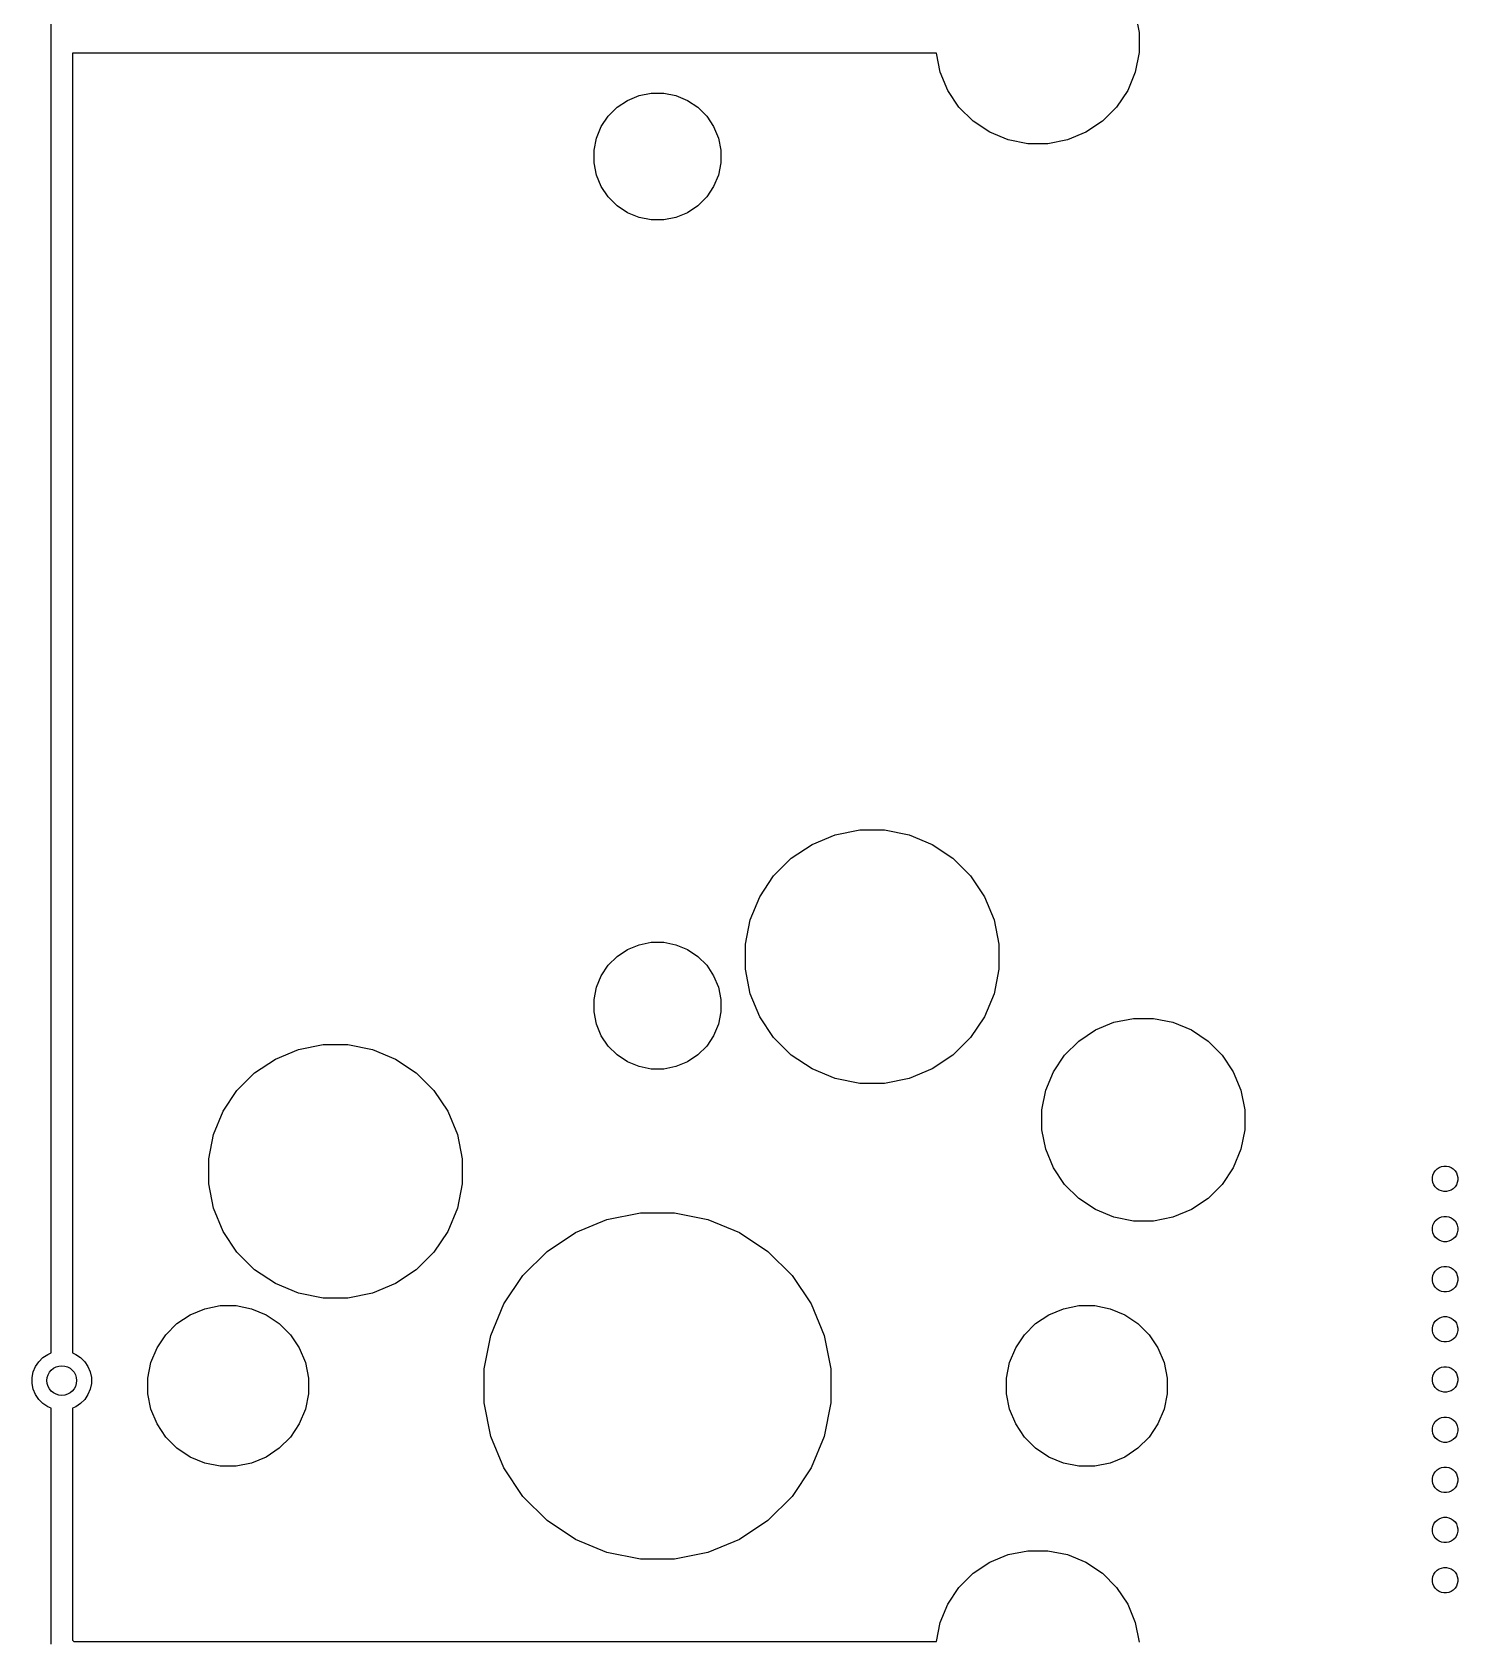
# Model space of a CAD drawing. Extents: x 70 to 347, y -163 to -55.
# Drawn here: x 191.51 to 208.38, y -112.32 to -93.27 of the extents above; entities that cross this region are included whole.
import ezdxf

# ---------------------------------------------------------------- set-up
doc = ezdxf.new("R2010")
doc.units = 0
doc.layers.add('BLACK', color=7, linetype='CONTINUOUS')

msp = doc.modelspace()

# ---------------------------------------------------------------- linework, layer by layer
at = {"layer": 'BLACK', "linetype": 'CONTINUOUS'}
for p, q in [((191.734, -93.4278), (191.734, -90.1923)), ((204.561, -93.0462), (204.607, -93.278)), ((204.607, -93.278), (204.607, -93.5144)), ((191.733, -93.4339), (191.734, -93.4278)), ((191.734, -93.44), (191.733, -93.4339)), ((191.734, -93.4278), (191.734, -93.4278)), ((191.734, -93.4278), (191.734, -93.4278)), ((191.734, -108.906), (191.734, -93.44)), ((202.209, -93.5212), (191.984, -93.5212)), ((191.984, -93.5212), (191.984, -108.906)), ((202.254, -93.7462), (202.209, -93.5212)), ((204.607, -93.5144), (204.561, -93.7462)), ((202.344, -93.9646), (202.254, -93.7462)), ((204.561, -93.7462), (204.471, -93.9646)), ((198.429, -94.1636), (198.552, -94.0816)), ((198.552, -94.0816), (198.689, -94.025)), ((198.689, -94.025), (198.834, -93.9962)), ((198.834, -93.9962), (198.981, -93.9962)), ((198.981, -93.9962), (199.126, -94.025)), ((199.126, -94.025), (199.263, -94.0816)), ((199.263, -94.0816), (199.385, -94.1636)), ((202.475, -94.1612), (202.344, -93.9646)), ((204.471, -93.9646), (204.339, -94.1612)), ((198.243, -94.3909), (198.325, -94.2681)), ((198.325, -94.2681), (198.429, -94.1636)), ((199.385, -94.1636), (199.49, -94.2681)), ((199.49, -94.2681), (199.572, -94.3909)), ((202.642, -94.3283), (202.475, -94.1612)), ((204.339, -94.1612), (204.172, -94.3283)), ((198.186, -94.5274), (198.243, -94.3909)), ((199.572, -94.3909), (199.629, -94.5274)), ((202.839, -94.4596), (202.642, -94.3283)), ((203.057, -94.5501), (202.839, -94.4596)), ((203.976, -94.4596), (203.757, -94.5501)), ((204.172, -94.3283), (203.976, -94.4596)), ((198.157, -94.6723), (198.186, -94.5274)), ((198.157, -94.8201), (198.157, -94.6723)), ((199.629, -94.5274), (199.657, -94.6723)), ((199.657, -94.6723), (199.657, -94.8201)), ((203.289, -94.5962), (203.057, -94.5501)), ((203.526, -94.5962), (203.289, -94.5962)), ((203.757, -94.5501), (203.526, -94.5962)), ((198.186, -94.965), (198.157, -94.8201)), ((199.657, -94.8201), (199.629, -94.965)), ((198.243, -95.1015), (198.186, -94.965)), ((199.629, -94.965), (199.572, -95.1015)), ((198.325, -95.2243), (198.243, -95.1015)), ((198.429, -95.3288), (198.325, -95.2243)), ((199.49, -95.2243), (199.385, -95.3288)), ((199.572, -95.1015), (199.49, -95.2243)), ((198.552, -95.4108), (198.429, -95.3288)), ((198.689, -95.4674), (198.552, -95.4108)), ((199.263, -95.4108), (199.126, -95.4674)), ((199.385, -95.3288), (199.263, -95.4108)), ((198.834, -95.4962), (198.689, -95.4674)), ((198.981, -95.4962), (198.834, -95.4962)), ((199.126, -95.4674), (198.981, -95.4962)), ((200.737, -102.887), (201.01, -102.774)), ((201.01, -102.774), (201.3, -102.716)), ((201.3, -102.716), (201.595, -102.716)), ((201.595, -102.716), (201.885, -102.774)), ((201.885, -102.774), (202.158, -102.887)), ((200.282, -103.26), (200.491, -103.051)), ((200.491, -103.051), (200.737, -102.887)), ((202.158, -102.887), (202.404, -103.051)), ((202.404, -103.051), (202.613, -103.26)), ((200.118, -103.506), (200.282, -103.26)), ((202.613, -103.26), (202.777, -103.506)), ((200.005, -103.779), (200.118, -103.506)), ((202.777, -103.506), (202.89, -103.779)), ((199.947, -104.068), (200.005, -103.779)), ((202.89, -103.779), (202.947, -104.068)), ((198.429, -104.214), (198.552, -104.132)), ((198.552, -104.132), (198.689, -104.075)), ((198.689, -104.075), (198.834, -104.046)), ((198.834, -104.046), (198.981, -104.046)), ((198.981, -104.046), (199.126, -104.075)), ((199.126, -104.075), (199.263, -104.132)), ((199.263, -104.132), (199.385, -104.214)), ((199.947, -104.364), (199.947, -104.068)), ((202.947, -104.068), (202.947, -104.364)), ((198.243, -104.441), (198.325, -104.318)), ((198.325, -104.318), (198.429, -104.214)), ((199.385, -104.214), (199.49, -104.318)), ((199.49, -104.318), (199.572, -104.441)), ((200.005, -104.654), (199.947, -104.364)), ((202.947, -104.364), (202.89, -104.654)), ((198.157, -104.722), (198.186, -104.577)), ((198.186, -104.577), (198.243, -104.441)), ((199.572, -104.441), (199.629, -104.577)), ((199.629, -104.577), (199.657, -104.722)), ((198.157, -104.87), (198.157, -104.722)), ((199.657, -104.722), (199.657, -104.87)), ((200.118, -104.927), (200.005, -104.654)), ((202.89, -104.654), (202.777, -104.927)), ((198.186, -105.015), (198.157, -104.87)), ((199.657, -104.87), (199.629, -105.015)), ((200.282, -105.172), (200.118, -104.927)), ((202.777, -104.927), (202.613, -105.172)), ((204.307, -104.992), (204.539, -104.946)), ((204.539, -104.946), (204.776, -104.946)), ((204.776, -104.946), (205.007, -104.992)), ((198.243, -105.151), (198.186, -105.015)), ((198.325, -105.274), (198.243, -105.151)), ((199.572, -105.151), (199.49, -105.274)), ((199.629, -105.015), (199.572, -105.151)), ((203.892, -105.214), (204.089, -105.083)), ((204.089, -105.083), (204.307, -104.992)), ((205.007, -104.992), (205.226, -105.083)), ((205.226, -105.083), (205.422, -105.214)), ((194.387, -105.427), (194.66, -105.314)), ((194.66, -105.314), (194.95, -105.256)), ((194.95, -105.256), (195.245, -105.256)), ((195.245, -105.256), (195.535, -105.314)), ((195.535, -105.314), (195.808, -105.427)), ((198.429, -105.379), (198.325, -105.274)), ((199.49, -105.274), (199.385, -105.379)), ((200.491, -105.381), (200.282, -105.172)), ((202.613, -105.172), (202.404, -105.381)), ((203.725, -105.381), (203.892, -105.214)), ((205.422, -105.214), (205.59, -105.381)), ((194.141, -105.591), (194.387, -105.427)), ((195.808, -105.427), (196.054, -105.591)), ((198.552, -105.461), (198.429, -105.379)), ((198.689, -105.517), (198.552, -105.461)), ((198.834, -105.546), (198.689, -105.517)), ((199.126, -105.517), (198.981, -105.546)), ((199.263, -105.461), (199.126, -105.517)), ((199.385, -105.379), (199.263, -105.461)), ((200.737, -105.545), (200.491, -105.381)), ((202.404, -105.381), (202.158, -105.545)), ((203.594, -105.578), (203.725, -105.381)), ((205.59, -105.381), (205.721, -105.578)), ((193.932, -105.8), (194.141, -105.591)), ((196.054, -105.591), (196.263, -105.8)), ((198.981, -105.546), (198.834, -105.546)), ((201.01, -105.659), (200.737, -105.545)), ((201.3, -105.716), (201.01, -105.659)), ((201.595, -105.716), (201.3, -105.716)), ((201.885, -105.659), (201.595, -105.716)), ((202.158, -105.545), (201.885, -105.659)), ((203.504, -105.796), (203.594, -105.578)), ((205.721, -105.578), (205.811, -105.796)), ((193.768, -106.046), (193.932, -105.8)), ((196.263, -105.8), (196.427, -106.046)), ((203.457, -106.028), (203.504, -105.796)), ((205.811, -105.796), (205.857, -106.028)), ((193.655, -106.319), (193.768, -106.046)), ((196.427, -106.046), (196.54, -106.319)), ((203.457, -106.264), (203.457, -106.028)), ((205.857, -106.028), (205.857, -106.264)), ((203.504, -106.496), (203.457, -106.264)), ((205.857, -106.264), (205.811, -106.496)), ((193.597, -106.608), (193.655, -106.319)), ((196.54, -106.319), (196.597, -106.608)), ((193.597, -106.904), (193.597, -106.608)), ((196.597, -106.608), (196.597, -106.904)), ((203.594, -106.715), (203.504, -106.496)), ((205.811, -106.496), (205.721, -106.715)), ((203.725, -106.911), (203.594, -106.715)), ((205.721, -106.715), (205.59, -106.911)), ((208.077, -106.83), (208.083, -106.801)), ((208.077, -106.86), (208.077, -106.83)), ((208.083, -106.889), (208.077, -106.86)), ((208.083, -106.801), (208.094, -106.774)), ((208.094, -106.774), (208.11, -106.749)), ((208.11, -106.749), (208.131, -106.728)), ((208.131, -106.728), (208.156, -106.712)), ((208.156, -106.712), (208.183, -106.701)), ((208.183, -106.701), (208.212, -106.695)), ((208.212, -106.695), (208.242, -106.695)), ((208.242, -106.695), (208.271, -106.701)), ((208.271, -106.701), (208.298, -106.712)), ((208.298, -106.712), (208.323, -106.728)), ((208.323, -106.728), (208.344, -106.749)), ((208.344, -106.749), (208.36, -106.774)), ((208.36, -106.774), (208.371, -106.801)), ((208.371, -106.801), (208.377, -106.83)), ((208.377, -106.86), (208.371, -106.889)), ((208.377, -106.83), (208.377, -106.86)), ((193.655, -107.194), (193.597, -106.904)), ((196.597, -106.904), (196.54, -107.194)), ((203.892, -107.078), (203.725, -106.911)), ((205.59, -106.911), (205.422, -107.078)), ((208.094, -106.916), (208.083, -106.889)), ((208.11, -106.941), (208.094, -106.916)), ((208.131, -106.962), (208.11, -106.941)), ((208.156, -106.978), (208.131, -106.962)), ((208.183, -106.989), (208.156, -106.978)), ((208.212, -106.995), (208.183, -106.989)), ((208.242, -106.995), (208.212, -106.995)), ((208.271, -106.989), (208.242, -106.995)), ((208.298, -106.978), (208.271, -106.989)), ((208.323, -106.962), (208.298, -106.978)), ((208.344, -106.941), (208.323, -106.962)), ((208.36, -106.916), (208.344, -106.941)), ((208.371, -106.889), (208.36, -106.916)), ((193.768, -107.467), (193.655, -107.194)), ((196.54, -107.194), (196.427, -107.467)), ((198.309, -107.325), (198.705, -107.246)), ((198.705, -107.246), (199.109, -107.246)), ((199.109, -107.246), (199.505, -107.325)), ((204.089, -107.21), (203.892, -107.078)), ((204.307, -107.3), (204.089, -107.21)), ((205.226, -107.21), (205.007, -107.3)), ((205.422, -107.078), (205.226, -107.21)), ((197.936, -107.48), (198.309, -107.325)), ((199.505, -107.325), (199.878, -107.48)), ((204.539, -107.346), (204.307, -107.3)), ((204.776, -107.346), (204.539, -107.346)), ((205.007, -107.3), (204.776, -107.346)), ((208.077, -107.424), (208.083, -107.395)), ((208.077, -107.454), (208.077, -107.424)), ((208.083, -107.395), (208.094, -107.368)), ((208.094, -107.368), (208.11, -107.343)), ((208.11, -107.343), (208.131, -107.322)), ((208.131, -107.322), (208.156, -107.306)), ((208.156, -107.306), (208.183, -107.295)), ((208.183, -107.295), (208.212, -107.289)), ((208.212, -107.289), (208.242, -107.289)), ((208.242, -107.289), (208.271, -107.295)), ((208.271, -107.295), (208.298, -107.306)), ((208.298, -107.306), (208.323, -107.322)), ((208.323, -107.322), (208.344, -107.343)), ((208.344, -107.343), (208.36, -107.368)), ((208.36, -107.368), (208.371, -107.395)), ((208.371, -107.395), (208.377, -107.424)), ((208.377, -107.424), (208.377, -107.454)), ((193.932, -107.712), (193.768, -107.467)), ((196.427, -107.467), (196.263, -107.712)), ((197.601, -107.704), (197.936, -107.48)), ((199.878, -107.48), (200.214, -107.704)), ((208.083, -107.483), (208.077, -107.454)), ((208.094, -107.51), (208.083, -107.483)), ((208.11, -107.534), (208.094, -107.51)), ((208.131, -107.555), (208.11, -107.534)), ((208.156, -107.572), (208.131, -107.555)), ((208.183, -107.583), (208.156, -107.572)), ((208.212, -107.589), (208.183, -107.583)), ((208.242, -107.589), (208.212, -107.589)), ((208.271, -107.583), (208.242, -107.589)), ((208.298, -107.572), (208.271, -107.583)), ((208.323, -107.555), (208.298, -107.572)), ((208.344, -107.534), (208.323, -107.555)), ((208.36, -107.51), (208.344, -107.534)), ((208.371, -107.483), (208.36, -107.51)), ((208.377, -107.454), (208.371, -107.483)), ((194.141, -107.921), (193.932, -107.712)), ((196.263, -107.712), (196.054, -107.921)), ((197.315, -107.989), (197.601, -107.704)), ((200.214, -107.704), (200.5, -107.989)), ((194.387, -108.085), (194.141, -107.921)), ((196.054, -107.921), (195.808, -108.085)), ((197.091, -108.325), (197.315, -107.989)), ((200.5, -107.989), (200.724, -108.325)), ((208.077, -108.018), (208.083, -107.989)), ((208.083, -107.989), (208.094, -107.961)), ((208.094, -107.961), (208.11, -107.937)), ((208.11, -107.937), (208.131, -107.916)), ((208.131, -107.916), (208.156, -107.9)), ((208.156, -107.9), (208.183, -107.888)), ((208.183, -107.888), (208.212, -107.883)), ((208.212, -107.883), (208.242, -107.883)), ((208.242, -107.883), (208.271, -107.888)), ((208.271, -107.888), (208.298, -107.9)), ((208.298, -107.9), (208.323, -107.916)), ((208.323, -107.916), (208.344, -107.937)), ((208.344, -107.937), (208.36, -107.961)), ((208.36, -107.961), (208.371, -107.989)), ((208.371, -107.989), (208.377, -108.018)), ((194.66, -108.199), (194.387, -108.085)), ((194.95, -108.256), (194.66, -108.199)), ((195.535, -108.199), (195.245, -108.256)), ((195.808, -108.085), (195.535, -108.199)), ((208.077, -108.047), (208.077, -108.018)), ((208.083, -108.076), (208.077, -108.047)), ((208.094, -108.104), (208.083, -108.076)), ((208.11, -108.128), (208.094, -108.104)), ((208.131, -108.149), (208.11, -108.128)), ((208.156, -108.165), (208.131, -108.149)), ((208.183, -108.177), (208.156, -108.165)), ((208.212, -108.183), (208.183, -108.177)), ((208.242, -108.183), (208.212, -108.183)), ((208.271, -108.177), (208.242, -108.183)), ((208.298, -108.165), (208.271, -108.177)), ((208.323, -108.149), (208.298, -108.165)), ((208.344, -108.128), (208.323, -108.149)), ((208.36, -108.104), (208.344, -108.128)), ((208.371, -108.076), (208.36, -108.104)), ((208.377, -108.047), (208.371, -108.076)), ((208.377, -108.018), (208.377, -108.047)), ((193.377, -108.454), (193.55, -108.383)), ((193.55, -108.383), (193.734, -108.346)), ((193.734, -108.346), (193.921, -108.346)), ((193.921, -108.346), (194.105, -108.383)), ((194.105, -108.383), (194.277, -108.454)), ((195.245, -108.256), (194.95, -108.256)), ((196.936, -108.698), (197.091, -108.325)), ((200.724, -108.325), (200.879, -108.698)), ((203.537, -108.454), (203.71, -108.383)), ((203.71, -108.383), (203.894, -108.346)), ((203.894, -108.346), (204.081, -108.346)), ((204.081, -108.346), (204.265, -108.383)), ((204.265, -108.383), (204.437, -108.454)), ((193.089, -108.691), (193.222, -108.558)), ((193.222, -108.558), (193.377, -108.454)), ((194.277, -108.454), (194.433, -108.558)), ((194.433, -108.558), (194.565, -108.691)), ((203.249, -108.691), (203.382, -108.558)), ((203.382, -108.558), (203.537, -108.454)), ((204.437, -108.454), (204.593, -108.558)), ((204.593, -108.558), (204.725, -108.691)), ((208.077, -108.611), (208.083, -108.583)), ((208.083, -108.583), (208.094, -108.555)), ((208.094, -108.555), (208.11, -108.531)), ((208.11, -108.531), (208.131, -108.51)), ((208.131, -108.51), (208.156, -108.493)), ((208.156, -108.493), (208.183, -108.482)), ((208.183, -108.482), (208.212, -108.476)), ((208.212, -108.476), (208.242, -108.476)), ((208.242, -108.476), (208.271, -108.482)), ((208.271, -108.482), (208.298, -108.493)), ((208.298, -108.493), (208.323, -108.51)), ((208.323, -108.51), (208.344, -108.531)), ((208.344, -108.531), (208.36, -108.555)), ((208.36, -108.555), (208.371, -108.583)), ((208.371, -108.583), (208.377, -108.611)), ((192.986, -108.846), (193.089, -108.691)), ((194.565, -108.691), (194.669, -108.846)), ((196.857, -109.094), (196.936, -108.698)), ((200.879, -108.698), (200.957, -109.094)), ((203.146, -108.846), (203.249, -108.691)), ((204.725, -108.691), (204.829, -108.846)), ((208.077, -108.641), (208.077, -108.611)), ((208.083, -108.67), (208.077, -108.641)), ((208.094, -108.697), (208.083, -108.67)), ((208.11, -108.722), (208.094, -108.697)), ((208.131, -108.743), (208.11, -108.722)), ((208.156, -108.759), (208.131, -108.743)), ((208.183, -108.77), (208.156, -108.759)), ((208.212, -108.776), (208.183, -108.77)), ((208.271, -108.77), (208.242, -108.776)), ((208.298, -108.759), (208.271, -108.77)), ((208.323, -108.743), (208.298, -108.759)), ((208.344, -108.722), (208.323, -108.743)), ((208.36, -108.697), (208.344, -108.722)), ((208.371, -108.67), (208.36, -108.697)), ((208.377, -108.641), (208.371, -108.67)), ((208.377, -108.611), (208.377, -108.641)), ((191.587, -109.01), (191.636, -108.961)), ((191.636, -108.961), (191.693, -108.923)), ((191.693, -108.923), (191.734, -108.906)), ((191.984, -108.906), (192.025, -108.923)), ((192.025, -108.923), (192.082, -108.961)), ((192.082, -108.961), (192.131, -109.01)), ((192.914, -109.019), (192.986, -108.846)), ((194.669, -108.846), (194.741, -109.019)), ((203.074, -109.019), (203.146, -108.846)), ((204.829, -108.846), (204.901, -109.019)), ((208.242, -108.776), (208.212, -108.776)), ((191.509, -109.198), (191.522, -109.131)), ((191.522, -109.131), (191.549, -109.067)), ((191.549, -109.067), (191.587, -109.01)), ((192.131, -109.01), (192.169, -109.067)), ((192.169, -109.067), (192.195, -109.131)), ((192.195, -109.131), (192.209, -109.198)), ((192.877, -109.203), (192.914, -109.019)), ((194.741, -109.019), (194.777, -109.203)), ((196.857, -109.498), (196.857, -109.094)), ((200.957, -109.094), (200.957, -109.498)), ((203.037, -109.203), (203.074, -109.019)), ((204.901, -109.019), (204.937, -109.203)), ((208.083, -109.176), (208.094, -109.149)), ((208.094, -109.149), (208.11, -109.124)), ((208.11, -109.124), (208.131, -109.103)), ((208.131, -109.103), (208.156, -109.087)), ((208.156, -109.087), (208.183, -109.076)), ((208.183, -109.076), (208.212, -109.07)), ((208.212, -109.07), (208.242, -109.07)), ((208.242, -109.07), (208.271, -109.076)), ((208.271, -109.076), (208.298, -109.087)), ((208.298, -109.087), (208.323, -109.103)), ((208.323, -109.103), (208.344, -109.124)), ((208.344, -109.124), (208.36, -109.149)), ((208.36, -109.149), (208.371, -109.176)), ((191.509, -109.267), (191.509, -109.198)), ((191.522, -109.335), (191.509, -109.267)), ((191.549, -109.398), (191.522, -109.335)), ((192.195, -109.335), (192.169, -109.398)), ((192.209, -109.267), (192.195, -109.335)), ((192.209, -109.198), (192.209, -109.267)), ((192.877, -109.39), (192.877, -109.203)), ((194.777, -109.203), (194.777, -109.39)), ((203.037, -109.39), (203.037, -109.203)), ((204.937, -109.203), (204.937, -109.39)), ((208.077, -109.205), (208.083, -109.176)), ((208.077, -109.235), (208.077, -109.205)), ((208.083, -109.264), (208.077, -109.235)), ((208.094, -109.291), (208.083, -109.264)), ((208.11, -109.316), (208.094, -109.291)), ((208.131, -109.337), (208.11, -109.316)), ((208.156, -109.353), (208.131, -109.337)), ((208.323, -109.337), (208.298, -109.353)), ((208.344, -109.316), (208.323, -109.337)), ((208.36, -109.291), (208.344, -109.316)), ((208.371, -109.264), (208.36, -109.291)), ((208.371, -109.176), (208.377, -109.205)), ((208.377, -109.235), (208.371, -109.264)), ((208.377, -109.205), (208.377, -109.235)), ((191.587, -109.456), (191.549, -109.398)), ((191.636, -109.505), (191.587, -109.456)), ((191.693, -109.543), (191.636, -109.505)), ((192.082, -109.505), (192.025, -109.543)), ((192.131, -109.456), (192.082, -109.505)), ((192.169, -109.398), (192.131, -109.456)), ((192.914, -109.573), (192.877, -109.39)), ((194.777, -109.39), (194.741, -109.573)), ((196.936, -109.894), (196.857, -109.498)), ((200.957, -109.498), (200.879, -109.894)), ((203.074, -109.573), (203.037, -109.39)), ((204.937, -109.39), (204.901, -109.573)), ((208.183, -109.364), (208.156, -109.353)), ((208.212, -109.37), (208.183, -109.364)), ((208.242, -109.37), (208.212, -109.37)), ((208.271, -109.364), (208.242, -109.37)), ((208.298, -109.353), (208.271, -109.364)), ((191.734, -109.56), (191.693, -109.543)), ((191.734, -112.351), (191.734, -109.56)), ((192.025, -109.543), (191.984, -109.56)), ((191.984, -109.56), (191.984, -112.305)), ((192.986, -109.746), (192.914, -109.573)), ((194.741, -109.573), (194.669, -109.746)), ((203.146, -109.746), (203.074, -109.573)), ((204.901, -109.573), (204.829, -109.746)), ((208.094, -109.743), (208.11, -109.718)), ((208.11, -109.718), (208.131, -109.697)), ((208.131, -109.697), (208.156, -109.681)), ((208.156, -109.681), (208.183, -109.67)), ((208.183, -109.67), (208.212, -109.664)), ((208.212, -109.664), (208.242, -109.664)), ((208.242, -109.664), (208.271, -109.67)), ((208.271, -109.67), (208.298, -109.681)), ((208.298, -109.681), (208.323, -109.697)), ((208.323, -109.697), (208.344, -109.718)), ((208.344, -109.718), (208.36, -109.743)), ((193.089, -109.902), (192.986, -109.746)), ((193.222, -110.034), (193.089, -109.902)), ((194.565, -109.902), (194.433, -110.034)), ((194.669, -109.746), (194.565, -109.902)), ((197.091, -110.267), (196.936, -109.894)), ((200.879, -109.894), (200.724, -110.267)), ((203.249, -109.902), (203.146, -109.746)), ((203.382, -110.034), (203.249, -109.902)), ((204.725, -109.902), (204.593, -110.034)), ((204.829, -109.746), (204.725, -109.902)), ((208.077, -109.799), (208.083, -109.77)), ((208.077, -109.829), (208.077, -109.799)), ((208.083, -109.858), (208.077, -109.829)), ((208.083, -109.77), (208.094, -109.743)), ((208.094, -109.885), (208.083, -109.858)), ((208.11, -109.909), (208.094, -109.885)), ((208.131, -109.93), (208.11, -109.909)), ((208.344, -109.909), (208.323, -109.93)), ((208.36, -109.885), (208.344, -109.909)), ((208.36, -109.743), (208.371, -109.77)), ((208.371, -109.858), (208.36, -109.885)), ((208.371, -109.77), (208.377, -109.799)), ((208.377, -109.829), (208.371, -109.858)), ((208.377, -109.799), (208.377, -109.829)), ((193.377, -110.138), (193.222, -110.034)), ((194.433, -110.034), (194.277, -110.138)), ((203.537, -110.138), (203.382, -110.034)), ((204.593, -110.034), (204.437, -110.138)), ((208.156, -109.947), (208.131, -109.93)), ((208.183, -109.958), (208.156, -109.947)), ((208.212, -109.964), (208.183, -109.958)), ((208.242, -109.964), (208.212, -109.964)), ((208.271, -109.958), (208.242, -109.964)), ((208.298, -109.947), (208.271, -109.958)), ((208.323, -109.93), (208.298, -109.947)), ((193.55, -110.21), (193.377, -110.138)), ((193.734, -110.246), (193.55, -110.21)), ((193.921, -110.246), (193.734, -110.246)), ((194.105, -110.21), (193.921, -110.246)), ((194.277, -110.138), (194.105, -110.21)), ((197.315, -110.603), (197.091, -110.267)), ((200.724, -110.267), (200.5, -110.603)), ((203.71, -110.21), (203.537, -110.138)), ((203.894, -110.246), (203.71, -110.21)), ((204.081, -110.246), (203.894, -110.246)), ((204.265, -110.21), (204.081, -110.246)), ((204.437, -110.138), (204.265, -110.21)), ((208.11, -110.312), (208.131, -110.291)), ((208.131, -110.291), (208.156, -110.275)), ((208.156, -110.275), (208.183, -110.263)), ((208.183, -110.263), (208.212, -110.258)), ((208.212, -110.258), (208.242, -110.258)), ((208.242, -110.258), (208.271, -110.263)), ((208.271, -110.263), (208.298, -110.275)), ((208.298, -110.275), (208.323, -110.291)), ((208.323, -110.291), (208.344, -110.312)), ((208.077, -110.393), (208.083, -110.364)), ((208.077, -110.422), (208.077, -110.393)), ((208.083, -110.451), (208.077, -110.422)), ((208.083, -110.364), (208.094, -110.336)), ((208.094, -110.479), (208.083, -110.451)), ((208.094, -110.336), (208.11, -110.312)), ((208.11, -110.503), (208.094, -110.479)), ((208.344, -110.312), (208.36, -110.336)), ((208.36, -110.479), (208.344, -110.503)), ((208.36, -110.336), (208.371, -110.364)), ((208.371, -110.451), (208.36, -110.479)), ((208.371, -110.364), (208.377, -110.393)), ((208.377, -110.422), (208.371, -110.451)), ((208.377, -110.393), (208.377, -110.422)), ((197.601, -110.889), (197.315, -110.603)), ((200.5, -110.603), (200.214, -110.889)), ((208.131, -110.524), (208.11, -110.503)), ((208.156, -110.54), (208.131, -110.524)), ((208.183, -110.552), (208.156, -110.54)), ((208.212, -110.558), (208.183, -110.552)), ((208.242, -110.558), (208.212, -110.558)), ((208.271, -110.552), (208.242, -110.558)), ((208.298, -110.54), (208.271, -110.552)), ((208.323, -110.524), (208.298, -110.54)), ((208.344, -110.503), (208.323, -110.524)), ((208.131, -110.885), (208.156, -110.868)), ((208.156, -110.868), (208.183, -110.857)), ((208.183, -110.857), (208.212, -110.851)), ((208.212, -110.851), (208.242, -110.851)), ((208.242, -110.851), (208.271, -110.857)), ((208.271, -110.857), (208.298, -110.868)), ((208.298, -110.868), (208.323, -110.885)), ((197.936, -111.113), (197.601, -110.889)), ((200.214, -110.889), (199.878, -111.113)), ((208.077, -110.986), (208.083, -110.958)), ((208.077, -111.016), (208.077, -110.986)), ((208.083, -111.045), (208.077, -111.016)), ((208.083, -110.958), (208.094, -110.93)), ((208.094, -111.072), (208.083, -111.045)), ((208.094, -110.93), (208.11, -110.906)), ((208.11, -110.906), (208.131, -110.885)), ((208.323, -110.885), (208.344, -110.906)), ((208.344, -110.906), (208.36, -110.93)), ((208.36, -110.93), (208.371, -110.958)), ((208.371, -111.045), (208.36, -111.072)), ((208.371, -110.958), (208.377, -110.986)), ((208.377, -111.016), (208.371, -111.045)), ((208.377, -110.986), (208.377, -111.016)), ((198.309, -111.267), (197.936, -111.113)), ((199.878, -111.113), (199.505, -111.267)), ((203.057, -111.292), (203.289, -111.246)), ((203.289, -111.246), (203.526, -111.246)), ((203.526, -111.246), (203.757, -111.292)), ((208.11, -111.097), (208.094, -111.072)), ((208.131, -111.118), (208.11, -111.097)), ((208.156, -111.134), (208.131, -111.118)), ((208.183, -111.145), (208.156, -111.134)), ((208.212, -111.151), (208.183, -111.145)), ((208.242, -111.151), (208.212, -111.151)), ((208.271, -111.145), (208.242, -111.151)), ((208.298, -111.134), (208.271, -111.145)), ((208.323, -111.118), (208.298, -111.134)), ((208.344, -111.097), (208.323, -111.118)), ((208.36, -111.072), (208.344, -111.097)), ((198.705, -111.346), (198.309, -111.267)), ((199.109, -111.346), (198.705, -111.346)), ((199.505, -111.267), (199.109, -111.346)), ((202.642, -111.514), (202.839, -111.383)), ((202.839, -111.383), (203.057, -111.292)), ((203.757, -111.292), (203.976, -111.383)), ((203.976, -111.383), (204.172, -111.514)), ((202.475, -111.681), (202.642, -111.514)), ((204.172, -111.514), (204.34, -111.681)), ((208.077, -111.58), (208.083, -111.551)), ((208.077, -111.61), (208.077, -111.58)), ((208.083, -111.639), (208.077, -111.61)), ((208.083, -111.551), (208.094, -111.524)), ((208.094, -111.524), (208.11, -111.499)), ((208.11, -111.499), (208.131, -111.478)), ((208.131, -111.478), (208.156, -111.462)), ((208.156, -111.462), (208.183, -111.451)), ((208.183, -111.451), (208.212, -111.445)), ((208.212, -111.445), (208.242, -111.445)), ((208.242, -111.445), (208.271, -111.451)), ((208.271, -111.451), (208.298, -111.462)), ((208.298, -111.462), (208.323, -111.478)), ((208.323, -111.478), (208.344, -111.499)), ((208.344, -111.499), (208.36, -111.524)), ((208.36, -111.524), (208.371, -111.551)), ((208.371, -111.551), (208.377, -111.58)), ((208.377, -111.61), (208.371, -111.639)), ((208.377, -111.58), (208.377, -111.61)), ((202.344, -111.878), (202.475, -111.681)), ((204.34, -111.681), (204.471, -111.878)), ((208.094, -111.666), (208.083, -111.639)), ((208.11, -111.691), (208.094, -111.666)), ((208.131, -111.712), (208.11, -111.691)), ((208.156, -111.728), (208.131, -111.712)), ((208.183, -111.739), (208.156, -111.728)), ((208.212, -111.745), (208.183, -111.739)), ((208.242, -111.745), (208.212, -111.745)), ((208.271, -111.739), (208.242, -111.745)), ((208.298, -111.728), (208.271, -111.739)), ((208.323, -111.712), (208.298, -111.728)), ((208.344, -111.691), (208.323, -111.712)), ((208.36, -111.666), (208.344, -111.691)), ((208.371, -111.639), (208.36, -111.666)), ((202.254, -112.096), (202.344, -111.878)), ((204.471, -111.878), (204.561, -112.096)), ((202.209, -112.321), (202.254, -112.096)), ((204.561, -112.096), (204.607, -112.328)), ((191.984, -112.305), (192, -112.321)), ((192, -112.321), (202.209, -112.321))]:
    msp.add_line(p, q, dxfattribs=at)
at = {"layer": 'BLACK'}
msp.add_circle((191.859, -109.233), 0.175, dxfattribs=at)

doc.saveas('drawing.dxf')
